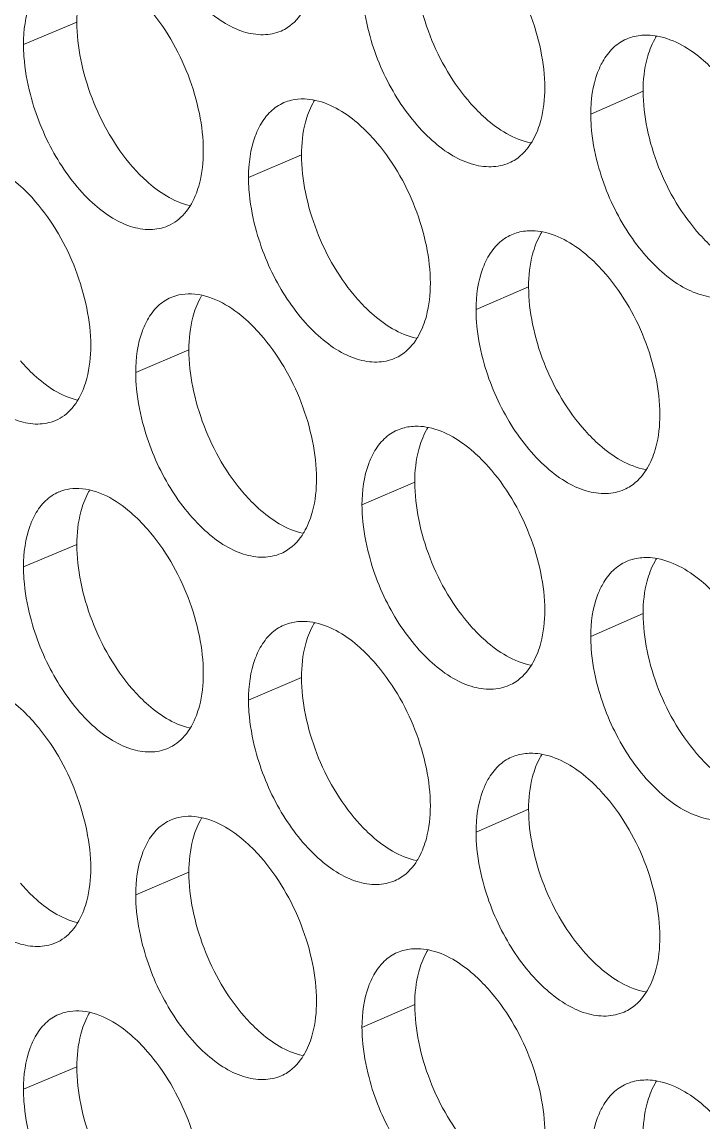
# Model space of a CAD drawing. Header units: millimetres. Extents: x 1177 to 4147, y 93 to 2194.
# Drawn here: x 2549.1 to 2559.37, y 965.21 to 981.79 of the extents above; entities that cross this region are included whole.
import ezdxf

# ---------------------------------------------------------------- set-up
doc = ezdxf.new("R2010")
doc.units = ezdxf.units.MM
doc.header["$LTSCALE"] = 0.1
doc.layers.get('0').update_dxf_attribs({"lineweight": 13})
doc.layers.add('标注', color=251, linetype='Continuous', lineweight=9)

# ---------------------------------------------------------------- blocks, each defined once
blk = doc.blocks.new('02')
at = {"layer": '标注'}
for p, q in [((4411.878, 993.828), (4410.728, 993.347)), ((4424.075, 992.341), (4422.948, 991.846)), ((4416.717, 990.966), (4415.576, 990.479)), ((4421.609, 988.127), (4420.477, 987.635)), ((4414.291, 986.769), (4413.145, 986.285)), ((4419.156, 983.919), (4418.02, 983.429)), ((4411.878, 982.578), (4410.728, 982.097)), ((4411.878, 982.578), (4410.728, 982.097)), ((4424.075, 981.091), (4422.948, 980.596)), ((4416.717, 979.716), (4415.576, 979.229)), ((4416.717, 979.716), (4415.576, 979.229)), ((4421.609, 976.877), (4420.477, 976.385)), ((4421.609, 976.877), (4420.477, 976.385)), ((4414.291, 975.519), (4413.145, 975.035)), ((4419.156, 972.669), (4418.02, 972.179)), ((4411.878, 971.328), (4410.728, 970.847))]:
    blk.add_line(p, q, dxfattribs=at)
for centre, radius, start, end in [((4424.114, 992.552), 0.993, 105.5171, 113.729), ((4416.719, 991.202), 0.968, 103.1675, 113.1121), ((4421.636, 988.346), 0.984, 104.7476, 113.5233), ((4414.281, 987.013), 0.96, 102.3564, 112.9065), ((4419.171, 984.146), 0.976, 103.9644, 113.3177), ((4411.856, 982.83), 0.952, 101.531, 112.7006), ((4411.856, 982.83), 0.952, 101.531, 112.7006), ((4424.114, 981.302), 0.993, 105.5171, 113.729), ((4416.719, 979.952), 0.968, 103.1675, 113.1121), ((4416.719, 979.952), 0.968, 103.1675, 113.1121), ((4421.636, 977.096), 0.984, 104.7476, 113.5233), ((4421.636, 977.096), 0.984, 104.7476, 113.5233), ((4414.281, 975.763), 0.96, 102.3564, 112.9065), ((4419.171, 972.896), 0.976, 103.9644, 113.3177), ((4411.856, 971.58), 0.952, 101.531, 112.7006), ((4424.114, 970.052), 0.993, 105.5171, 113.729)]:
    blk.add_arc(centre, radius, start, end, dxfattribs=at)
for points, knots in [([(4413.295, 996.453), (4413.409, 996.014), (4413.742, 995.189), (4414.389, 994.32), (4414.994, 993.827), (4415.442, 993.606), (4415.879, 993.53), (4416.156, 993.584), (4416.276, 993.635)], [0, 0, 0, 0, 0.301654, 0.585147, 0.709328, 0.817996, 0.913192, 1, 1, 1, 1]), ([(4421.958, 992.411), (4421.958, 992.68), (4421.89, 993.239), (4421.566, 994.322), (4421.118, 995.082), (4420.738, 995.507)], [0, 0, 0, 0, 0.238776, 0.495052, 1, 1, 1, 1]), ([(4419.156, 995.169), (4419.156, 994.899), (4419.223, 994.34), (4419.545, 993.257), (4419.99, 992.495), (4420.367, 992.07)], [0, 0, 0, 0, 0.23899, 0.49541, 1, 1, 1, 1]), ([(4412.027, 994.734), (4412.002, 994.668), (4411.91, 994.375), (4411.878, 994.065), (4411.878, 993.828)], [0, 0, 0, 0, 0.230164, 1, 1, 1, 1]), ([(4418.02, 994.679), (4418.02, 994.592), (4418.034, 994.228), (4418.1, 993.866), (4418.171, 993.598)], [0, 0, 0, 0, 0.238083, 1, 1, 1, 1]), ([(4410.979, 994.475), (4410.937, 994.399), (4410.779, 994.044), (4410.728, 993.648), (4410.728, 993.347)], [0, 0, 0, 0, 0.223573, 1, 1, 1, 1]), ([(4414.602, 991.051), (4414.602, 991.321), (4414.535, 991.88), (4414.216, 992.964), (4413.776, 993.727), (4413.402, 994.156)], [0, 0, 0, 0, 0.238989, 0.495505, 1, 1, 1, 1]), ([(4416.276, 993.635), (4416.325, 993.656), (4416.522, 993.76), (4416.675, 993.934), (4416.762, 994.078)], [0, 0, 0, 0, 0.240168, 1, 1, 1, 1]), ([(4411.878, 993.828), (4411.878, 993.559), (4411.944, 992.999), (4412.26, 991.915), (4412.697, 991.15), (4413.069, 990.721)], [0, 0, 0, 0, 0.239203, 0.495862, 1, 1, 1, 1]), ([(4418.171, 993.598), (4418.287, 993.158), (4418.626, 992.332), (4419.282, 991.466), (4419.895, 990.976), (4420.348, 990.759), (4420.791, 990.687), (4421.07, 990.743), (4421.191, 990.796)], [0, 0, 0, 0, 0.30069, 0.583702, 0.707914, 0.81685, 0.912547, 1, 1, 1, 1]), ([(4423.715, 993.461), (4423.61, 993.415), (4423.41, 993.278), (4423.267, 993.084), (4423.206, 992.977)], [0, 0, 0, 0, 0.481324, 1, 1, 1, 1]), ([(4424.363, 993.522), (4424.35, 993.501), (4424.298, 993.413), (4424.256, 993.32), (4424.228, 993.248)], [0, 0, 0, 0, 0.242103, 1, 1, 1, 1]), ([(4425.696, 992.687), (4425.596, 992.797), (4425.227, 993.164), (4424.752, 993.456), (4424.385, 993.524)], [0, 0, 0, 0, 0.285125, 1, 1, 1, 1]), ([(4410.728, 993.347), (4410.728, 993.26), (4410.742, 992.895), (4410.807, 992.534), (4410.877, 992.265)], [0, 0, 0, 0, 0.238, 1, 1, 1, 1]), ([(4424.228, 993.248), (4424.203, 993.182), (4424.108, 992.889), (4424.075, 992.578), (4424.075, 992.341)], [0, 0, 0, 0, 0.230902, 1, 1, 1, 1]), ([(4423.206, 992.977), (4423.163, 992.901), (4423.001, 992.545), (4422.948, 992.148), (4422.948, 991.846)], [0, 0, 0, 0, 0.224731, 1, 1, 1, 1]), ([(4410.877, 992.265), (4410.991, 991.826), (4411.321, 991.001), (4411.963, 990.131), (4412.564, 989.636), (4413.009, 989.414), (4413.444, 989.335), (4413.719, 989.387), (4413.839, 989.438)], [0, 0, 0, 0, 0.302139, 0.585875, 0.710041, 0.818575, 0.913518, 1, 1, 1, 1]), ([(4421.806, 991.504), (4421.831, 991.571), (4421.925, 991.864), (4421.958, 992.174), (4421.958, 992.411)], [0, 0, 0, 0, 0.230838, 1, 1, 1, 1]), ([(4424.075, 992.341), (4424.075, 992.071), (4424.143, 991.512), (4424.468, 990.43), (4424.918, 989.671), (4425.3, 989.248)], [0, 0, 0, 0, 0.238849, 0.49511, 1, 1, 1, 1]), ([(4416.339, 992.092), (4416.234, 992.048), (4416.032, 991.911), (4415.89, 991.716), (4415.83, 991.609)], [0, 0, 0, 0, 0.480026, 1, 1, 1, 1]), ([(4416.994, 992.137), (4416.982, 992.116), (4416.934, 992.031), (4416.894, 991.942), (4416.867, 991.873)], [0, 0, 0, 0, 0.242079, 1, 1, 1, 1]), ([(4418.279, 991.301), (4418.183, 991.41), (4417.827, 991.772), (4417.372, 992.066), (4417.015, 992.142)], [0, 0, 0, 0, 0.285173, 1, 1, 1, 1]), ([(4420.367, 992.07), (4420.465, 991.96), (4420.825, 991.594), (4421.289, 991.301), (4421.651, 991.23)], [0, 0, 0, 0, 0.285334, 1, 1, 1, 1]), ([(4416.867, 991.873), (4416.842, 991.806), (4416.749, 991.513), (4416.717, 991.203), (4416.717, 990.966)], [0, 0, 0, 0, 0.230459, 1, 1, 1, 1]), ([(4422.948, 991.846), (4422.948, 991.759), (4422.963, 991.395), (4423.029, 991.034), (4423.101, 990.765)], [0, 0, 0, 0, 0.23814, 1, 1, 1, 1]), ([(4415.83, 991.609), (4415.787, 991.533), (4415.627, 991.177), (4415.576, 990.781), (4415.576, 990.479)], [0, 0, 0, 0, 0.22403, 1, 1, 1, 1]), ([(4419.493, 988.202), (4419.493, 988.471), (4419.425, 989.031), (4419.102, 990.113), (4418.657, 990.875), (4418.279, 991.301)], [0, 0, 0, 0, 0.238846, 0.495203, 1, 1, 1, 1]), ([(4421.673, 991.233), (4421.686, 991.254), (4421.736, 991.341), (4421.778, 991.433), (4421.806, 991.504)], [0, 0, 0, 0, 0.242107, 1, 1, 1, 1]), ([(4414.452, 990.146), (4414.477, 990.212), (4414.57, 990.505), (4414.602, 990.815), (4414.602, 991.051)], [0, 0, 0, 0, 0.230395, 1, 1, 1, 1]), ([(4421.191, 990.796), (4421.24, 990.817), (4421.433, 990.921), (4421.586, 991.092), (4421.673, 991.233)], [0, 0, 0, 0, 0.240804, 1, 1, 1, 1]), ([(4410.983, 989.967), (4410.871, 990.097), (4410.472, 990.508), (4409.918, 990.832), (4409.51, 990.848)], [0, 0, 0, 0, 0.295598, 1, 1, 1, 1]), ([(4416.717, 990.966), (4416.717, 990.697), (4416.783, 990.137), (4417.103, 989.054), (4417.545, 988.291), (4417.921, 987.864)], [0, 0, 0, 0, 0.23906, 0.495561, 1, 1, 1, 1]), ([(4413.069, 990.721), (4413.163, 990.613), (4413.51, 990.252), (4413.955, 989.958), (4414.306, 989.878)], [0, 0, 0, 0, 0.285361, 1, 1, 1, 1]), ([(4423.101, 990.765), (4423.219, 990.325), (4423.562, 989.498), (4424.227, 988.634), (4424.849, 988.148), (4425.308, 987.935), (4425.756, 987.867), (4426.038, 987.926), (4426.16, 987.981)], [0, 0, 0, 0, 0.299735, 0.582272, 0.706518, 0.81572, 0.911912, 1, 1, 1, 1]), ([(4415.576, 990.479), (4415.576, 990.393), (4415.59, 990.028), (4415.656, 989.666), (4415.726, 989.398)], [0, 0, 0, 0, 0.238055, 1, 1, 1, 1]), ([(4413.839, 989.438), (4413.976, 989.496), (4414.239, 989.699), (4414.392, 989.987), (4414.452, 990.146)], [0, 0, 0, 0, 0.468447, 1, 1, 1, 1]), ([(4412.177, 986.859), (4412.177, 987.129), (4412.11, 987.689), (4411.793, 988.773), (4411.355, 989.537), (4410.983, 989.967)], [0, 0, 0, 0, 0.23906, 0.495656, 1, 1, 1, 1]), ([(4415.726, 989.398), (4415.842, 988.959), (4416.177, 988.132), (4416.829, 987.265), (4417.438, 986.773), (4417.888, 986.555), (4418.328, 986.48), (4418.606, 986.536), (4418.727, 986.588)], [0, 0, 0, 0, 0.301171, 0.584422, 0.708619, 0.817421, 0.912868, 1, 1, 1, 1]), ([(4421.243, 989.249), (4421.138, 989.203), (4420.937, 989.067), (4420.795, 988.872), (4420.734, 988.765)], [0, 0, 0, 0, 0.480902, 1, 1, 1, 1]), ([(4421.893, 989.305), (4421.881, 989.284), (4421.83, 989.197), (4421.788, 989.105), (4421.761, 989.034)], [0, 0, 0, 0, 0.242091, 1, 1, 1, 1]), ([(4423.21, 988.469), (4423.111, 988.579), (4422.747, 988.944), (4422.279, 989.237), (4421.915, 989.308)], [0, 0, 0, 0, 0.285148, 1, 1, 1, 1]), ([(4425.3, 989.248), (4425.4, 989.137), (4425.769, 988.768), (4426.246, 988.476), (4426.614, 988.411)], [0, 0, 0, 0, 0.285283, 1, 1, 1, 1]), ([(4421.761, 989.034), (4421.736, 988.968), (4421.642, 988.674), (4421.609, 988.363), (4421.609, 988.127)], [0, 0, 0, 0, 0.230754, 1, 1, 1, 1]), ([(4420.734, 988.765), (4420.691, 988.689), (4420.53, 988.334), (4420.477, 987.936), (4420.477, 987.635)], [0, 0, 0, 0, 0.224496, 1, 1, 1, 1]), ([(4424.437, 985.376), (4424.437, 985.645), (4424.369, 986.204), (4424.042, 987.286), (4423.591, 988.045), (4423.21, 988.469)], [0, 0, 0, 0, 0.238705, 0.494901, 1, 1, 1, 1]), ([(4408.472, 988.082), (4408.585, 987.643), (4408.913, 986.818), (4409.551, 985.948), (4410.148, 985.451), (4410.589, 985.227), (4411.022, 985.146), (4411.296, 985.197), (4411.415, 985.247)], [0, 0, 0, 0, 0.302626, 0.586607, 0.710758, 0.819158, 0.913847, 1, 1, 1, 1]), ([(4415.834, 987.101), (4415.72, 987.23), (4415.315, 987.641), (4414.756, 987.96), (4414.345, 987.975)], [0, 0, 0, 0, 0.29472, 1, 1, 1, 1]), ([(4419.341, 987.296), (4419.366, 987.362), (4419.46, 987.655), (4419.493, 987.965), (4419.493, 988.202)], [0, 0, 0, 0, 0.23069, 1, 1, 1, 1]), ([(4421.609, 988.127), (4421.609, 987.857), (4421.676, 987.298), (4422, 986.216), (4422.447, 985.455), (4422.827, 985.031)], [0, 0, 0, 0, 0.238919, 0.49526, 1, 1, 1, 1]), ([(4413.907, 987.898), (4413.802, 987.853), (4413.6, 987.717), (4413.458, 987.522), (4413.398, 987.414)], [0, 0, 0, 0, 0.479572, 1, 1, 1, 1]), ([(4414.565, 987.936), (4414.553, 987.916), (4414.506, 987.832), (4414.466, 987.744), (4414.44, 987.675)], [0, 0, 0, 0, 0.242079, 1, 1, 1, 1]), ([(4417.921, 987.864), (4418.018, 987.755), (4418.373, 987.391), (4418.831, 987.098), (4419.189, 987.023)], [0, 0, 0, 0, 0.28535, 1, 1, 1, 1]), ([(4414.44, 987.675), (4414.415, 987.609), (4414.323, 987.316), (4414.291, 987.006), (4414.291, 986.769)], [0, 0, 0, 0, 0.230311, 1, 1, 1, 1]), ([(4420.477, 987.635), (4420.477, 987.548), (4420.492, 987.183), (4420.558, 986.822), (4420.629, 986.554)], [0, 0, 0, 0, 0.238111, 1, 1, 1, 1]), ([(4413.398, 987.414), (4413.356, 987.338), (4413.196, 986.983), (4413.145, 986.586), (4413.145, 986.285)], [0, 0, 0, 0, 0.2238, 1, 1, 1, 1]), ([(4419.211, 987.028), (4419.223, 987.048), (4419.273, 987.135), (4419.314, 987.225), (4419.341, 987.296)], [0, 0, 0, 0, 0.242099, 1, 1, 1, 1]), ([(4417.041, 983.999), (4417.041, 984.268), (4416.974, 984.827), (4416.653, 985.911), (4416.21, 986.673), (4415.834, 987.101)], [0, 0, 0, 0, 0.238918, 0.495354, 1, 1, 1, 1]), ([(4418.727, 986.588), (4418.776, 986.609), (4418.971, 986.713), (4419.124, 986.885), (4419.211, 987.028)], [0, 0, 0, 0, 0.240491, 1, 1, 1, 1]), ([(4412.027, 985.954), (4412.052, 986.02), (4412.145, 986.313), (4412.177, 986.623), (4412.177, 986.859)], [0, 0, 0, 0, 0.230247, 1, 1, 1, 1]), ([(4414.291, 986.769), (4414.291, 986.5), (4414.357, 985.94), (4414.675, 984.857), (4415.114, 984.093), (4415.489, 983.665)], [0, 0, 0, 0, 0.239131, 0.495711, 1, 1, 1, 1]), ([(4420.629, 986.554), (4420.746, 986.114), (4421.087, 985.287), (4421.748, 984.422), (4422.365, 983.934), (4422.821, 983.719), (4423.267, 983.649), (4423.547, 983.707), (4423.669, 983.761)], [0, 0, 0, 0, 0.300212, 0.582985, 0.707214, 0.816283, 0.912228, 1, 1, 1, 1]), ([(4410.664, 986.533), (4410.756, 986.425), (4411.099, 986.066), (4411.537, 985.771), (4411.884, 985.689)], [0, 0, 0, 0, 0.285356, 1, 1, 1, 1]), ([(4413.145, 986.285), (4413.145, 986.199), (4413.16, 985.834), (4413.224, 985.472), (4413.295, 985.203)], [0, 0, 0, 0, 0.238027, 1, 1, 1, 1]), ([(4411.415, 985.247), (4411.552, 985.304), (4411.815, 985.507), (4411.967, 985.796), (4412.027, 985.954)], [0, 0, 0, 0, 0.467837, 1, 1, 1, 1]), ([(4424.284, 984.469), (4424.309, 984.535), (4424.404, 984.828), (4424.437, 985.139), (4424.437, 985.376)], [0, 0, 0, 0, 0.230986, 1, 1, 1, 1]), ([(4413.295, 985.203), (4413.409, 984.764), (4413.742, 983.939), (4414.389, 983.07), (4414.994, 982.577), (4415.442, 982.356), (4415.879, 982.28), (4416.156, 982.334), (4416.276, 982.385)], [0, 0, 0, 0, 0.301654, 0.585147, 0.709328, 0.817996, 0.913192, 1, 1, 1, 1]), ([(4418.784, 985.043), (4418.68, 984.998), (4418.478, 984.861), (4418.336, 984.666), (4418.275, 984.559)], [0, 0, 0, 0, 0.48047, 1, 1, 1, 1]), ([(4419.437, 985.093), (4419.425, 985.072), (4419.375, 984.986), (4419.334, 984.896), (4419.308, 984.825)], [0, 0, 0, 0, 0.242083, 1, 1, 1, 1]), ([(4420.738, 984.257), (4420.64, 984.367), (4420.28, 984.73), (4419.819, 985.023), (4419.459, 985.097)], [0, 0, 0, 0, 0.285164, 1, 1, 1, 1]), ([(4422.827, 985.031), (4422.926, 984.92), (4423.29, 984.553), (4423.761, 984.261), (4424.126, 984.192)], [0, 0, 0, 0, 0.285312, 1, 1, 1, 1]), ([(4419.308, 984.825), (4419.282, 984.759), (4419.189, 984.466), (4419.156, 984.155), (4419.156, 983.919)], [0, 0, 0, 0, 0.230606, 1, 1, 1, 1]), ([(4418.275, 984.559), (4418.233, 984.483), (4418.072, 984.128), (4418.02, 983.731), (4418.02, 983.429)], [0, 0, 0, 0, 0.224262, 1, 1, 1, 1]), ([(4424.148, 984.194), (4424.161, 984.215), (4424.213, 984.304), (4424.256, 984.397), (4424.284, 984.469)], [0, 0, 0, 0, 0.242119, 1, 1, 1, 1]), ([(4421.958, 981.161), (4421.958, 981.43), (4421.89, 981.989), (4421.566, 983.072), (4421.118, 983.832), (4420.738, 984.257)], [0, 0, 0, 0, 0.238776, 0.495052, 1, 1, 1, 1]), ([(4423.669, 983.761), (4423.717, 983.782), (4423.909, 983.885), (4424.061, 984.054), (4424.148, 984.194)], [0, 0, 0, 0, 0.241108, 1, 1, 1, 1]), ([(4416.89, 983.093), (4416.915, 983.159), (4417.008, 983.452), (4417.041, 983.762), (4417.041, 983.999)], [0, 0, 0, 0, 0.230542, 1, 1, 1, 1]), ([(4411.489, 983.709), (4411.384, 983.665), (4411.181, 983.529), (4411.039, 983.333), (4410.979, 983.225)], [0, 0, 0, 0, 0.479105, 1, 1, 1, 1]), ([(4411.489, 983.709), (4411.384, 983.665), (4411.181, 983.529), (4411.039, 983.333), (4410.979, 983.225)], [0, 0, 0, 0, 0.479105, 1, 1, 1, 1]), ([(4413.402, 982.906), (4413.289, 983.035), (4412.887, 983.447), (4412.33, 983.768), (4411.921, 983.784)], [0, 0, 0, 0, 0.295157, 1, 1, 1, 1]), ([(4413.402, 982.906), (4413.289, 983.035), (4412.887, 983.447), (4412.33, 983.768), (4411.921, 983.784)], [0, 0, 0, 0, 0.295157, 1, 1, 1, 1]), ([(4412.149, 983.741), (4412.137, 983.722), (4412.091, 983.639), (4412.052, 983.551), (4412.027, 983.484)], [0, 0, 0, 0, 0.242084, 1, 1, 1, 1]), ([(4412.149, 983.741), (4412.137, 983.722), (4412.091, 983.639), (4412.052, 983.551), (4412.027, 983.484)], [0, 0, 0, 0, 0.242084, 1, 1, 1, 1]), ([(4419.156, 983.919), (4419.156, 983.649), (4419.223, 983.09), (4419.545, 982.007), (4419.99, 981.245), (4420.367, 980.82)], [0, 0, 0, 0, 0.23899, 0.49541, 1, 1, 1, 1]), ([(4412.027, 983.484), (4412.002, 983.418), (4411.91, 983.125), (4411.878, 982.815), (4411.878, 982.578)], [0, 0, 0, 0, 0.230164, 1, 1, 1, 1]), ([(4412.027, 983.484), (4412.002, 983.418), (4411.91, 983.125), (4411.878, 982.815), (4411.878, 982.578)], [0, 0, 0, 0, 0.230164, 1, 1, 1, 1]), ([(4415.489, 983.665), (4415.584, 983.556), (4415.935, 983.194), (4416.387, 982.9), (4416.741, 982.823)], [0, 0, 0, 0, 0.285359, 1, 1, 1, 1]), ([(4418.02, 983.429), (4418.02, 983.342), (4418.034, 982.978), (4418.1, 982.616), (4418.171, 982.348)], [0, 0, 0, 0, 0.238083, 1, 1, 1, 1]), ([(4410.979, 983.225), (4410.937, 983.149), (4410.779, 982.794), (4410.728, 982.398), (4410.728, 982.097)], [0, 0, 0, 0, 0.223573, 1, 1, 1, 1]), ([(4410.979, 983.225), (4410.937, 983.149), (4410.779, 982.794), (4410.728, 982.398), (4410.728, 982.097)], [0, 0, 0, 0, 0.223573, 1, 1, 1, 1]), ([(4416.762, 982.828), (4416.774, 982.849), (4416.823, 982.934), (4416.863, 983.024), (4416.89, 983.093)], [0, 0, 0, 0, 0.242095, 1, 1, 1, 1]), ([(4414.602, 979.801), (4414.602, 980.071), (4414.535, 980.63), (4414.216, 981.714), (4413.776, 982.477), (4413.402, 982.906)], [0, 0, 0, 0, 0.238989, 0.495505, 1, 1, 1, 1]), ([(4414.602, 979.801), (4414.602, 980.071), (4414.535, 980.63), (4414.216, 981.714), (4413.776, 982.477), (4413.402, 982.906)], [0, 0, 0, 0, 0.238989, 0.495505, 1, 1, 1, 1]), ([(4416.276, 982.385), (4416.325, 982.406), (4416.522, 982.51), (4416.675, 982.684), (4416.762, 982.828)], [0, 0, 0, 0, 0.240168, 1, 1, 1, 1]), ([(4411.878, 982.578), (4411.878, 982.309), (4411.944, 981.749), (4412.26, 980.665), (4412.697, 979.9), (4413.069, 979.471)], [0, 0, 0, 0, 0.239203, 0.495862, 1, 1, 1, 1]), ([(4411.878, 982.578), (4411.878, 982.309), (4411.944, 981.749), (4412.26, 980.665), (4412.697, 979.9), (4413.069, 979.471)], [0, 0, 0, 0, 0.239203, 0.495862, 1, 1, 1, 1]), ([(4418.171, 982.348), (4418.287, 981.908), (4418.626, 981.082), (4419.282, 980.216), (4419.895, 979.726), (4420.348, 979.509), (4420.791, 979.437), (4421.07, 979.493), (4421.191, 979.546)], [0, 0, 0, 0, 0.30069, 0.583702, 0.707914, 0.81685, 0.912547, 1, 1, 1, 1]), ([(4410.728, 982.097), (4410.728, 982.01), (4410.742, 981.645), (4410.807, 981.284), (4410.877, 981.015)], [0, 0, 0, 0, 0.238, 1, 1, 1, 1]), ([(4410.728, 982.097), (4410.728, 982.01), (4410.742, 981.645), (4410.807, 981.284), (4410.877, 981.015)], [0, 0, 0, 0, 0.238, 1, 1, 1, 1]), ([(4423.715, 982.211), (4423.61, 982.165), (4423.41, 982.028), (4423.267, 981.834), (4423.206, 981.727)], [0, 0, 0, 0, 0.481324, 1, 1, 1, 1]), ([(4424.363, 982.272), (4424.35, 982.251), (4424.298, 982.163), (4424.256, 982.07), (4424.228, 981.998)], [0, 0, 0, 0, 0.242103, 1, 1, 1, 1]), ([(4425.696, 981.437), (4425.596, 981.547), (4425.227, 981.914), (4424.752, 982.206), (4424.385, 982.274)], [0, 0, 0, 0, 0.285125, 1, 1, 1, 1]), ([(4424.228, 981.998), (4424.203, 981.932), (4424.108, 981.639), (4424.075, 981.328), (4424.075, 981.091)], [0, 0, 0, 0, 0.230902, 1, 1, 1, 1]), ([(4423.206, 981.727), (4423.163, 981.651), (4423.001, 981.295), (4422.948, 980.898), (4422.948, 980.596)], [0, 0, 0, 0, 0.224731, 1, 1, 1, 1]), ([(4421.806, 980.254), (4421.831, 980.321), (4421.925, 980.614), (4421.958, 980.924), (4421.958, 981.161)], [0, 0, 0, 0, 0.230838, 1, 1, 1, 1]), ([(4410.877, 981.015), (4410.991, 980.576), (4411.321, 979.751), (4411.963, 978.881), (4412.564, 978.386), (4413.009, 978.164), (4413.444, 978.085), (4413.719, 978.137), (4413.839, 978.188)], [0, 0, 0, 0, 0.302139, 0.585875, 0.710041, 0.818575, 0.913518, 1, 1, 1, 1]), ([(4410.877, 981.015), (4410.991, 980.576), (4411.321, 979.751), (4411.963, 978.881), (4412.564, 978.386), (4413.009, 978.164), (4413.444, 978.085), (4413.719, 978.137), (4413.839, 978.188)], [0, 0, 0, 0, 0.302139, 0.585875, 0.710041, 0.818575, 0.913518, 1, 1, 1, 1]), ([(4416.994, 980.887), (4416.982, 980.866), (4416.934, 980.781), (4416.894, 980.692), (4416.867, 980.623)], [0, 0, 0, 0, 0.242079, 1, 1, 1, 1]), ([(4416.994, 980.887), (4416.982, 980.866), (4416.934, 980.781), (4416.894, 980.692), (4416.867, 980.623)], [0, 0, 0, 0, 0.242079, 1, 1, 1, 1]), ([(4418.279, 980.051), (4418.183, 980.16), (4417.827, 980.522), (4417.372, 980.816), (4417.015, 980.892)], [0, 0, 0, 0, 0.285173, 1, 1, 1, 1]), ([(4418.279, 980.051), (4418.183, 980.16), (4417.827, 980.522), (4417.372, 980.816), (4417.015, 980.892)], [0, 0, 0, 0, 0.285173, 1, 1, 1, 1]), ([(4424.075, 981.091), (4424.075, 980.821), (4424.143, 980.262), (4424.468, 979.18), (4424.918, 978.421), (4425.3, 977.998)], [0, 0, 0, 0, 0.238849, 0.49511, 1, 1, 1, 1]), ([(4416.339, 980.842), (4416.234, 980.798), (4416.032, 980.661), (4415.89, 980.466), (4415.83, 980.359)], [0, 0, 0, 0, 0.480026, 1, 1, 1, 1]), ([(4416.339, 980.842), (4416.234, 980.798), (4416.032, 980.661), (4415.89, 980.466), (4415.83, 980.359)], [0, 0, 0, 0, 0.480026, 1, 1, 1, 1]), ([(4420.367, 980.82), (4420.465, 980.71), (4420.825, 980.344), (4421.289, 980.051), (4421.651, 979.98)], [0, 0, 0, 0, 0.285334, 1, 1, 1, 1]), ([(4416.867, 980.623), (4416.842, 980.556), (4416.749, 980.263), (4416.717, 979.953), (4416.717, 979.716)], [0, 0, 0, 0, 0.230459, 1, 1, 1, 1]), ([(4416.867, 980.623), (4416.842, 980.556), (4416.749, 980.263), (4416.717, 979.953), (4416.717, 979.716)], [0, 0, 0, 0, 0.230459, 1, 1, 1, 1]), ([(4422.948, 980.596), (4422.948, 980.509), (4422.963, 980.145), (4423.029, 979.784), (4423.101, 979.515)], [0, 0, 0, 0, 0.23814, 1, 1, 1, 1]), ([(4415.83, 980.359), (4415.787, 980.283), (4415.627, 979.927), (4415.576, 979.531), (4415.576, 979.229)], [0, 0, 0, 0, 0.22403, 1, 1, 1, 1]), ([(4415.83, 980.359), (4415.787, 980.283), (4415.627, 979.927), (4415.576, 979.531), (4415.576, 979.229)], [0, 0, 0, 0, 0.22403, 1, 1, 1, 1]), ([(4421.673, 979.983), (4421.686, 980.004), (4421.736, 980.091), (4421.778, 980.183), (4421.806, 980.254)], [0, 0, 0, 0, 0.242107, 1, 1, 1, 1]), ([(4419.493, 976.952), (4419.493, 977.221), (4419.425, 977.781), (4419.102, 978.863), (4418.657, 979.625), (4418.279, 980.051)], [0, 0, 0, 0, 0.238846, 0.495203, 1, 1, 1, 1]), ([(4419.493, 976.952), (4419.493, 977.221), (4419.425, 977.781), (4419.102, 978.863), (4418.657, 979.625), (4418.279, 980.051)], [0, 0, 0, 0, 0.238846, 0.495203, 1, 1, 1, 1]), ([(4421.191, 979.546), (4421.24, 979.567), (4421.433, 979.671), (4421.586, 979.842), (4421.673, 979.983)], [0, 0, 0, 0, 0.240804, 1, 1, 1, 1]), ([(4414.452, 978.896), (4414.477, 978.962), (4414.57, 979.255), (4414.602, 979.565), (4414.602, 979.801)], [0, 0, 0, 0, 0.230395, 1, 1, 1, 1]), ([(4414.452, 978.896), (4414.477, 978.962), (4414.57, 979.255), (4414.602, 979.565), (4414.602, 979.801)], [0, 0, 0, 0, 0.230395, 1, 1, 1, 1]), ([(4416.717, 979.716), (4416.717, 979.447), (4416.783, 978.887), (4417.103, 977.804), (4417.545, 977.041), (4417.921, 976.614)], [0, 0, 0, 0, 0.23906, 0.495561, 1, 1, 1, 1]), ([(4416.717, 979.716), (4416.717, 979.447), (4416.783, 978.887), (4417.103, 977.804), (4417.545, 977.041), (4417.921, 976.614)], [0, 0, 0, 0, 0.23906, 0.495561, 1, 1, 1, 1]), ([(4410.983, 978.717), (4410.871, 978.847), (4410.472, 979.258), (4409.918, 979.582), (4409.51, 979.598)], [0, 0, 0, 0, 0.295598, 1, 1, 1, 1]), ([(4413.069, 979.471), (4413.163, 979.363), (4413.51, 979.002), (4413.955, 978.708), (4414.306, 978.628)], [0, 0, 0, 0, 0.285361, 1, 1, 1, 1]), ([(4413.069, 979.471), (4413.163, 979.363), (4413.51, 979.002), (4413.955, 978.708), (4414.306, 978.628)], [0, 0, 0, 0, 0.285361, 1, 1, 1, 1]), ([(4423.101, 979.515), (4423.219, 979.075), (4423.562, 978.248), (4424.227, 977.384), (4424.849, 976.898), (4425.308, 976.685), (4425.756, 976.617), (4426.038, 976.676), (4426.16, 976.731)], [0, 0, 0, 0, 0.299735, 0.582272, 0.706518, 0.81572, 0.911912, 1, 1, 1, 1]), ([(4415.576, 979.229), (4415.576, 979.143), (4415.59, 978.778), (4415.656, 978.416), (4415.726, 978.148)], [0, 0, 0, 0, 0.238055, 1, 1, 1, 1]), ([(4415.576, 979.229), (4415.576, 979.143), (4415.59, 978.778), (4415.656, 978.416), (4415.726, 978.148)], [0, 0, 0, 0, 0.238055, 1, 1, 1, 1]), ([(4413.839, 978.188), (4413.976, 978.246), (4414.239, 978.449), (4414.392, 978.737), (4414.452, 978.896)], [0, 0, 0, 0, 0.468447, 1, 1, 1, 1]), ([(4413.839, 978.188), (4413.976, 978.246), (4414.239, 978.449), (4414.392, 978.737), (4414.452, 978.896)], [0, 0, 0, 0, 0.468447, 1, 1, 1, 1]), ([(4412.177, 975.609), (4412.177, 975.879), (4412.11, 976.439), (4411.793, 977.523), (4411.355, 978.287), (4410.983, 978.717)], [0, 0, 0, 0, 0.23906, 0.495656, 1, 1, 1, 1]), ([(4415.726, 978.148), (4415.842, 977.709), (4416.177, 976.882), (4416.829, 976.015), (4417.438, 975.523), (4417.888, 975.305), (4418.328, 975.23), (4418.606, 975.286), (4418.727, 975.338)], [0, 0, 0, 0, 0.301171, 0.584422, 0.708619, 0.817421, 0.912868, 1, 1, 1, 1]), ([(4415.726, 978.148), (4415.842, 977.709), (4416.177, 976.882), (4416.829, 976.015), (4417.438, 975.523), (4417.888, 975.305), (4418.328, 975.23), (4418.606, 975.286), (4418.727, 975.338)], [0, 0, 0, 0, 0.301171, 0.584422, 0.708619, 0.817421, 0.912868, 1, 1, 1, 1]), ([(4421.893, 978.055), (4421.881, 978.034), (4421.83, 977.947), (4421.788, 977.855), (4421.761, 977.784)], [0, 0, 0, 0, 0.242091, 1, 1, 1, 1]), ([(4421.893, 978.055), (4421.881, 978.034), (4421.83, 977.947), (4421.788, 977.855), (4421.761, 977.784)], [0, 0, 0, 0, 0.242091, 1, 1, 1, 1]), ([(4423.21, 977.219), (4423.111, 977.329), (4422.747, 977.694), (4422.279, 977.987), (4421.915, 978.058)], [0, 0, 0, 0, 0.285148, 1, 1, 1, 1]), ([(4423.21, 977.219), (4423.111, 977.329), (4422.747, 977.694), (4422.279, 977.987), (4421.915, 978.058)], [0, 0, 0, 0, 0.285148, 1, 1, 1, 1]), ([(4421.243, 977.999), (4421.138, 977.953), (4420.937, 977.817), (4420.795, 977.622), (4420.734, 977.515)], [0, 0, 0, 0, 0.480902, 1, 1, 1, 1]), ([(4421.243, 977.999), (4421.138, 977.953), (4420.937, 977.817), (4420.795, 977.622), (4420.734, 977.515)], [0, 0, 0, 0, 0.480902, 1, 1, 1, 1]), ([(4425.3, 977.998), (4425.4, 977.887), (4425.769, 977.518), (4426.246, 977.226), (4426.614, 977.161)], [0, 0, 0, 0, 0.285283, 1, 1, 1, 1]), ([(4421.761, 977.784), (4421.736, 977.718), (4421.642, 977.424), (4421.609, 977.113), (4421.609, 976.877)], [0, 0, 0, 0, 0.230754, 1, 1, 1, 1]), ([(4421.761, 977.784), (4421.736, 977.718), (4421.642, 977.424), (4421.609, 977.113), (4421.609, 976.877)], [0, 0, 0, 0, 0.230754, 1, 1, 1, 1]), ([(4420.734, 977.515), (4420.691, 977.439), (4420.53, 977.084), (4420.477, 976.686), (4420.477, 976.385)], [0, 0, 0, 0, 0.224496, 1, 1, 1, 1]), ([(4420.734, 977.515), (4420.691, 977.439), (4420.53, 977.084), (4420.477, 976.686), (4420.477, 976.385)], [0, 0, 0, 0, 0.224496, 1, 1, 1, 1]), ([(4424.437, 974.126), (4424.437, 974.395), (4424.369, 974.954), (4424.042, 976.036), (4423.591, 976.795), (4423.21, 977.219)], [0, 0, 0, 0, 0.238705, 0.494901, 1, 1, 1, 1]), ([(4424.437, 974.126), (4424.437, 974.395), (4424.369, 974.954), (4424.042, 976.036), (4423.591, 976.795), (4423.21, 977.219)], [0, 0, 0, 0, 0.238705, 0.494901, 1, 1, 1, 1]), ([(4419.341, 976.046), (4419.366, 976.112), (4419.46, 976.405), (4419.493, 976.715), (4419.493, 976.952)], [0, 0, 0, 0, 0.23069, 1, 1, 1, 1]), ([(4419.341, 976.046), (4419.366, 976.112), (4419.46, 976.405), (4419.493, 976.715), (4419.493, 976.952)], [0, 0, 0, 0, 0.23069, 1, 1, 1, 1]), ([(4421.609, 976.877), (4421.609, 976.607), (4421.676, 976.048), (4422, 974.966), (4422.447, 974.205), (4422.827, 973.781)], [0, 0, 0, 0, 0.238919, 0.49526, 1, 1, 1, 1]), ([(4421.609, 976.877), (4421.609, 976.607), (4421.676, 976.048), (4422, 974.966), (4422.447, 974.205), (4422.827, 973.781)], [0, 0, 0, 0, 0.238919, 0.49526, 1, 1, 1, 1]), ([(4408.472, 976.832), (4408.585, 976.393), (4408.913, 975.568), (4409.551, 974.698), (4410.148, 974.201), (4410.589, 973.977), (4411.022, 973.896), (4411.296, 973.947), (4411.415, 973.997)], [0, 0, 0, 0, 0.302626, 0.586607, 0.710758, 0.819158, 0.913847, 1, 1, 1, 1]), ([(4413.907, 976.648), (4413.802, 976.603), (4413.6, 976.467), (4413.458, 976.272), (4413.398, 976.164)], [0, 0, 0, 0, 0.479572, 1, 1, 1, 1]), ([(4415.834, 975.851), (4415.72, 975.98), (4415.315, 976.391), (4414.756, 976.71), (4414.345, 976.725)], [0, 0, 0, 0, 0.29472, 1, 1, 1, 1]), ([(4414.565, 976.686), (4414.553, 976.666), (4414.506, 976.582), (4414.466, 976.494), (4414.44, 976.425)], [0, 0, 0, 0, 0.242079, 1, 1, 1, 1]), ([(4417.921, 976.614), (4418.018, 976.505), (4418.373, 976.141), (4418.831, 975.848), (4419.189, 975.773)], [0, 0, 0, 0, 0.28535, 1, 1, 1, 1]), ([(4417.921, 976.614), (4418.018, 976.505), (4418.373, 976.141), (4418.831, 975.848), (4419.189, 975.773)], [0, 0, 0, 0, 0.28535, 1, 1, 1, 1]), ([(4414.44, 976.425), (4414.415, 976.359), (4414.323, 976.066), (4414.291, 975.756), (4414.291, 975.519)], [0, 0, 0, 0, 0.230311, 1, 1, 1, 1]), ([(4420.477, 976.385), (4420.477, 976.298), (4420.492, 975.933), (4420.558, 975.572), (4420.629, 975.304)], [0, 0, 0, 0, 0.238111, 1, 1, 1, 1]), ([(4420.477, 976.385), (4420.477, 976.298), (4420.492, 975.933), (4420.558, 975.572), (4420.629, 975.304)], [0, 0, 0, 0, 0.238111, 1, 1, 1, 1]), ([(4413.398, 976.164), (4413.356, 976.088), (4413.196, 975.733), (4413.145, 975.336), (4413.145, 975.035)], [0, 0, 0, 0, 0.2238, 1, 1, 1, 1]), ([(4419.211, 975.778), (4419.223, 975.798), (4419.273, 975.885), (4419.314, 975.975), (4419.341, 976.046)], [0, 0, 0, 0, 0.242099, 1, 1, 1, 1]), ([(4419.211, 975.778), (4419.223, 975.798), (4419.273, 975.885), (4419.314, 975.975), (4419.341, 976.046)], [0, 0, 0, 0, 0.242099, 1, 1, 1, 1]), ([(4417.041, 972.749), (4417.041, 973.018), (4416.974, 973.577), (4416.653, 974.661), (4416.21, 975.423), (4415.834, 975.851)], [0, 0, 0, 0, 0.238918, 0.495354, 1, 1, 1, 1]), ([(4418.727, 975.338), (4418.776, 975.359), (4418.971, 975.463), (4419.124, 975.635), (4419.211, 975.778)], [0, 0, 0, 0, 0.240491, 1, 1, 1, 1]), ([(4418.727, 975.338), (4418.776, 975.359), (4418.971, 975.463), (4419.124, 975.635), (4419.211, 975.778)], [0, 0, 0, 0, 0.240491, 1, 1, 1, 1]), ([(4412.027, 974.704), (4412.052, 974.77), (4412.145, 975.063), (4412.177, 975.373), (4412.177, 975.609)], [0, 0, 0, 0, 0.230247, 1, 1, 1, 1]), ([(4414.291, 975.519), (4414.291, 975.25), (4414.357, 974.69), (4414.675, 973.607), (4415.114, 972.843), (4415.489, 972.415)], [0, 0, 0, 0, 0.239131, 0.495711, 1, 1, 1, 1]), ([(4410.664, 975.283), (4410.756, 975.175), (4411.099, 974.816), (4411.537, 974.521), (4411.884, 974.439)], [0, 0, 0, 0, 0.285356, 1, 1, 1, 1]), ([(4420.629, 975.304), (4420.746, 974.864), (4421.087, 974.037), (4421.748, 973.172), (4422.365, 972.684), (4422.821, 972.469), (4423.267, 972.399), (4423.547, 972.457), (4423.669, 972.511)], [0, 0, 0, 0, 0.300212, 0.582985, 0.707214, 0.816283, 0.912228, 1, 1, 1, 1]), ([(4420.629, 975.304), (4420.746, 974.864), (4421.087, 974.037), (4421.748, 973.172), (4422.365, 972.684), (4422.821, 972.469), (4423.267, 972.399), (4423.547, 972.457), (4423.669, 972.511)], [0, 0, 0, 0, 0.300212, 0.582985, 0.707214, 0.816283, 0.912228, 1, 1, 1, 1]), ([(4413.145, 975.035), (4413.145, 974.949), (4413.16, 974.584), (4413.224, 974.222), (4413.295, 973.953)], [0, 0, 0, 0, 0.238027, 1, 1, 1, 1]), ([(4411.415, 973.997), (4411.552, 974.054), (4411.815, 974.257), (4411.967, 974.546), (4412.027, 974.704)], [0, 0, 0, 0, 0.467837, 1, 1, 1, 1]), ([(4424.284, 973.219), (4424.309, 973.285), (4424.404, 973.578), (4424.437, 973.889), (4424.437, 974.126)], [0, 0, 0, 0, 0.230986, 1, 1, 1, 1]), ([(4424.284, 973.219), (4424.309, 973.285), (4424.404, 973.578), (4424.437, 973.889), (4424.437, 974.126)], [0, 0, 0, 0, 0.230986, 1, 1, 1, 1]), ([(4413.295, 973.953), (4413.409, 973.514), (4413.742, 972.689), (4414.389, 971.82), (4414.994, 971.327), (4415.442, 971.106), (4415.879, 971.03), (4416.156, 971.084), (4416.276, 971.135)], [0, 0, 0, 0, 0.301654, 0.585147, 0.709328, 0.817996, 0.913192, 1, 1, 1, 1]), ([(4418.784, 973.793), (4418.68, 973.748), (4418.478, 973.611), (4418.336, 973.416), (4418.275, 973.309)], [0, 0, 0, 0, 0.48047, 1, 1, 1, 1]), ([(4419.437, 973.843), (4419.425, 973.822), (4419.375, 973.736), (4419.334, 973.646), (4419.308, 973.575)], [0, 0, 0, 0, 0.242083, 1, 1, 1, 1]), ([(4420.738, 973.007), (4420.64, 973.117), (4420.28, 973.48), (4419.819, 973.773), (4419.459, 973.847)], [0, 0, 0, 0, 0.285164, 1, 1, 1, 1]), ([(4422.827, 973.781), (4422.926, 973.67), (4423.29, 973.303), (4423.761, 973.011), (4424.126, 972.942)], [0, 0, 0, 0, 0.285312, 1, 1, 1, 1]), ([(4422.827, 973.781), (4422.926, 973.67), (4423.29, 973.303), (4423.761, 973.011), (4424.126, 972.942)], [0, 0, 0, 0, 0.285312, 1, 1, 1, 1]), ([(4419.308, 973.575), (4419.282, 973.509), (4419.189, 973.216), (4419.156, 972.905), (4419.156, 972.669)], [0, 0, 0, 0, 0.230606, 1, 1, 1, 1]), ([(4418.275, 973.309), (4418.233, 973.233), (4418.072, 972.878), (4418.02, 972.481), (4418.02, 972.179)], [0, 0, 0, 0, 0.224262, 1, 1, 1, 1]), ([(4424.148, 972.944), (4424.161, 972.965), (4424.213, 973.054), (4424.256, 973.147), (4424.284, 973.219)], [0, 0, 0, 0, 0.242119, 1, 1, 1, 1]), ([(4424.148, 972.944), (4424.161, 972.965), (4424.213, 973.054), (4424.256, 973.147), (4424.284, 973.219)], [0, 0, 0, 0, 0.242119, 1, 1, 1, 1]), ([(4421.958, 969.911), (4421.958, 970.18), (4421.89, 970.739), (4421.566, 971.822), (4421.118, 972.582), (4420.738, 973.007)], [0, 0, 0, 0, 0.238776, 0.495052, 1, 1, 1, 1]), ([(4423.669, 972.511), (4423.717, 972.532), (4423.909, 972.635), (4424.061, 972.804), (4424.148, 972.944)], [0, 0, 0, 0, 0.241108, 1, 1, 1, 1]), ([(4423.669, 972.511), (4423.717, 972.532), (4423.909, 972.635), (4424.061, 972.804), (4424.148, 972.944)], [0, 0, 0, 0, 0.241108, 1, 1, 1, 1]), ([(4416.89, 971.843), (4416.915, 971.909), (4417.008, 972.202), (4417.041, 972.512), (4417.041, 972.749)], [0, 0, 0, 0, 0.230542, 1, 1, 1, 1]), ([(4419.156, 972.669), (4419.156, 972.399), (4419.223, 971.84), (4419.545, 970.757), (4419.99, 969.995), (4420.367, 969.57)], [0, 0, 0, 0, 0.23899, 0.49541, 1, 1, 1, 1]), ([(4411.489, 972.459), (4411.384, 972.415), (4411.181, 972.279), (4411.039, 972.083), (4410.979, 971.975)], [0, 0, 0, 0, 0.479105, 1, 1, 1, 1]), ([(4413.402, 971.656), (4413.289, 971.785), (4412.887, 972.197), (4412.33, 972.518), (4411.921, 972.534)], [0, 0, 0, 0, 0.295157, 1, 1, 1, 1]), ([(4412.149, 972.491), (4412.137, 972.472), (4412.091, 972.389), (4412.052, 972.301), (4412.027, 972.234)], [0, 0, 0, 0, 0.242084, 1, 1, 1, 1]), ([(4415.489, 972.415), (4415.584, 972.306), (4415.935, 971.944), (4416.387, 971.65), (4416.741, 971.573)], [0, 0, 0, 0, 0.285359, 1, 1, 1, 1]), ([(4412.027, 972.234), (4412.002, 972.168), (4411.91, 971.875), (4411.878, 971.565), (4411.878, 971.328)], [0, 0, 0, 0, 0.230164, 1, 1, 1, 1]), ([(4418.02, 972.179), (4418.02, 972.092), (4418.034, 971.728), (4418.1, 971.366), (4418.171, 971.098)], [0, 0, 0, 0, 0.238083, 1, 1, 1, 1]), ([(4410.979, 971.975), (4410.937, 971.899), (4410.779, 971.544), (4410.728, 971.148), (4410.728, 970.847)], [0, 0, 0, 0, 0.223573, 1, 1, 1, 1]), ([(4414.602, 968.551), (4414.602, 968.821), (4414.535, 969.38), (4414.216, 970.464), (4413.776, 971.227), (4413.402, 971.656)], [0, 0, 0, 0, 0.238989, 0.495505, 1, 1, 1, 1]), ([(4416.762, 971.578), (4416.774, 971.599), (4416.823, 971.684), (4416.863, 971.774), (4416.89, 971.843)], [0, 0, 0, 0, 0.242095, 1, 1, 1, 1]), ([(4416.276, 971.135), (4416.325, 971.156), (4416.522, 971.26), (4416.675, 971.434), (4416.762, 971.578)], [0, 0, 0, 0, 0.240168, 1, 1, 1, 1]), ([(4411.878, 971.328), (4411.878, 971.059), (4411.944, 970.499), (4412.26, 969.415), (4412.697, 968.65), (4413.069, 968.221)], [0, 0, 0, 0, 0.239203, 0.495862, 1, 1, 1, 1]), ([(4418.171, 971.098), (4418.287, 970.658), (4418.626, 969.832), (4419.282, 968.966), (4419.895, 968.476), (4420.348, 968.259), (4420.791, 968.187), (4421.07, 968.243), (4421.191, 968.296)], [0, 0, 0, 0, 0.30069, 0.583702, 0.707914, 0.81685, 0.912547, 1, 1, 1, 1]), ([(4423.715, 970.961), (4423.61, 970.915), (4423.41, 970.778), (4423.267, 970.584), (4423.206, 970.477)], [0, 0, 0, 0, 0.481324, 1, 1, 1, 1]), ([(4424.363, 971.022), (4424.35, 971.001), (4424.298, 970.913), (4424.256, 970.82), (4424.228, 970.748)], [0, 0, 0, 0, 0.242103, 1, 1, 1, 1]), ([(4425.696, 970.187), (4425.596, 970.297), (4425.227, 970.664), (4424.752, 970.956), (4424.385, 971.024)], [0, 0, 0, 0, 0.285125, 1, 1, 1, 1]), ([(4410.728, 970.847), (4410.728, 970.76), (4410.742, 970.395), (4410.807, 970.034), (4410.877, 969.765)], [0, 0, 0, 0, 0.238, 1, 1, 1, 1]), ([(4424.228, 970.748), (4424.203, 970.682), (4424.108, 970.389), (4424.075, 970.078), (4424.075, 969.841)], [0, 0, 0, 0, 0.230902, 1, 1, 1, 1]), ([(4423.206, 970.477), (4423.163, 970.401), (4423.001, 970.045), (4422.948, 969.648), (4422.948, 969.346)], [0, 0, 0, 0, 0.224731, 1, 1, 1, 1])]:
    blk.add_open_spline(points, degree=3, knots=knots, dxfattribs=at)
for points in [[(4424.174, 993.547), (4424.065, 993.55), (4423.954, 993.538), (4423.849, 993.508)], [(4424.385, 993.524), (4424.315, 993.537), (4424.245, 993.545), (4424.174, 993.547)], [(4416.782, 992.172), (4416.687, 992.175), (4416.591, 992.166), (4416.499, 992.145)], [(4417.015, 992.142), (4416.939, 992.159), (4416.86, 992.169), (4416.782, 992.172)], [(4421.697, 989.333), (4421.592, 989.336), (4421.486, 989.325), (4421.385, 989.298)], [(4421.915, 989.308), (4421.843, 989.322), (4421.77, 989.331), (4421.697, 989.333)], [(4414.345, 987.975), (4414.255, 987.978), (4414.163, 987.971), (4414.075, 987.951)], [(4419.233, 985.124), (4419.133, 985.127), (4419.032, 985.118), (4418.935, 985.094)], [(4419.459, 985.097), (4419.384, 985.113), (4419.308, 985.122), (4419.233, 985.124)], [(4411.921, 983.784), (4411.836, 983.787), (4411.749, 983.781), (4411.666, 983.764)], [(4411.921, 983.784), (4411.836, 983.787), (4411.749, 983.781), (4411.666, 983.764)], [(4424.174, 982.297), (4424.065, 982.3), (4423.954, 982.288), (4423.849, 982.258)], [(4424.385, 982.274), (4424.315, 982.287), (4424.245, 982.295), (4424.174, 982.297)], [(4416.782, 980.922), (4416.687, 980.925), (4416.591, 980.916), (4416.499, 980.895)], [(4416.782, 980.922), (4416.687, 980.925), (4416.591, 980.916), (4416.499, 980.895)], [(4417.015, 980.892), (4416.939, 980.909), (4416.86, 980.919), (4416.782, 980.922)], [(4417.015, 980.892), (4416.939, 980.909), (4416.86, 980.919), (4416.782, 980.922)], [(4421.697, 978.083), (4421.592, 978.086), (4421.486, 978.075), (4421.385, 978.048)], [(4421.697, 978.083), (4421.592, 978.086), (4421.486, 978.075), (4421.385, 978.048)], [(4421.915, 978.058), (4421.843, 978.072), (4421.77, 978.081), (4421.697, 978.083)], [(4421.915, 978.058), (4421.843, 978.072), (4421.77, 978.081), (4421.697, 978.083)], [(4414.345, 976.725), (4414.255, 976.728), (4414.163, 976.721), (4414.075, 976.701)], [(4419.233, 973.874), (4419.133, 973.877), (4419.032, 973.868), (4418.935, 973.844)], [(4419.459, 973.847), (4419.384, 973.863), (4419.308, 973.872), (4419.233, 973.874)], [(4411.921, 972.534), (4411.836, 972.537), (4411.749, 972.531), (4411.666, 972.514)], [(4424.174, 971.047), (4424.065, 971.05), (4423.954, 971.038), (4423.849, 971.008)], [(4424.385, 971.024), (4424.315, 971.037), (4424.245, 971.045), (4424.174, 971.047)]]:
    blk.add_open_spline(points, degree=3, dxfattribs=at)

msp = doc.modelspace()

# ---------------------------------------------------------------- block references
at = {"xscale": 0.7, "yscale": 0.7, "zscale": 0.7}
msp.add_blockref('02', (-538.391, 286.112), dxfattribs=at)

doc.saveas('drawing.dxf')
